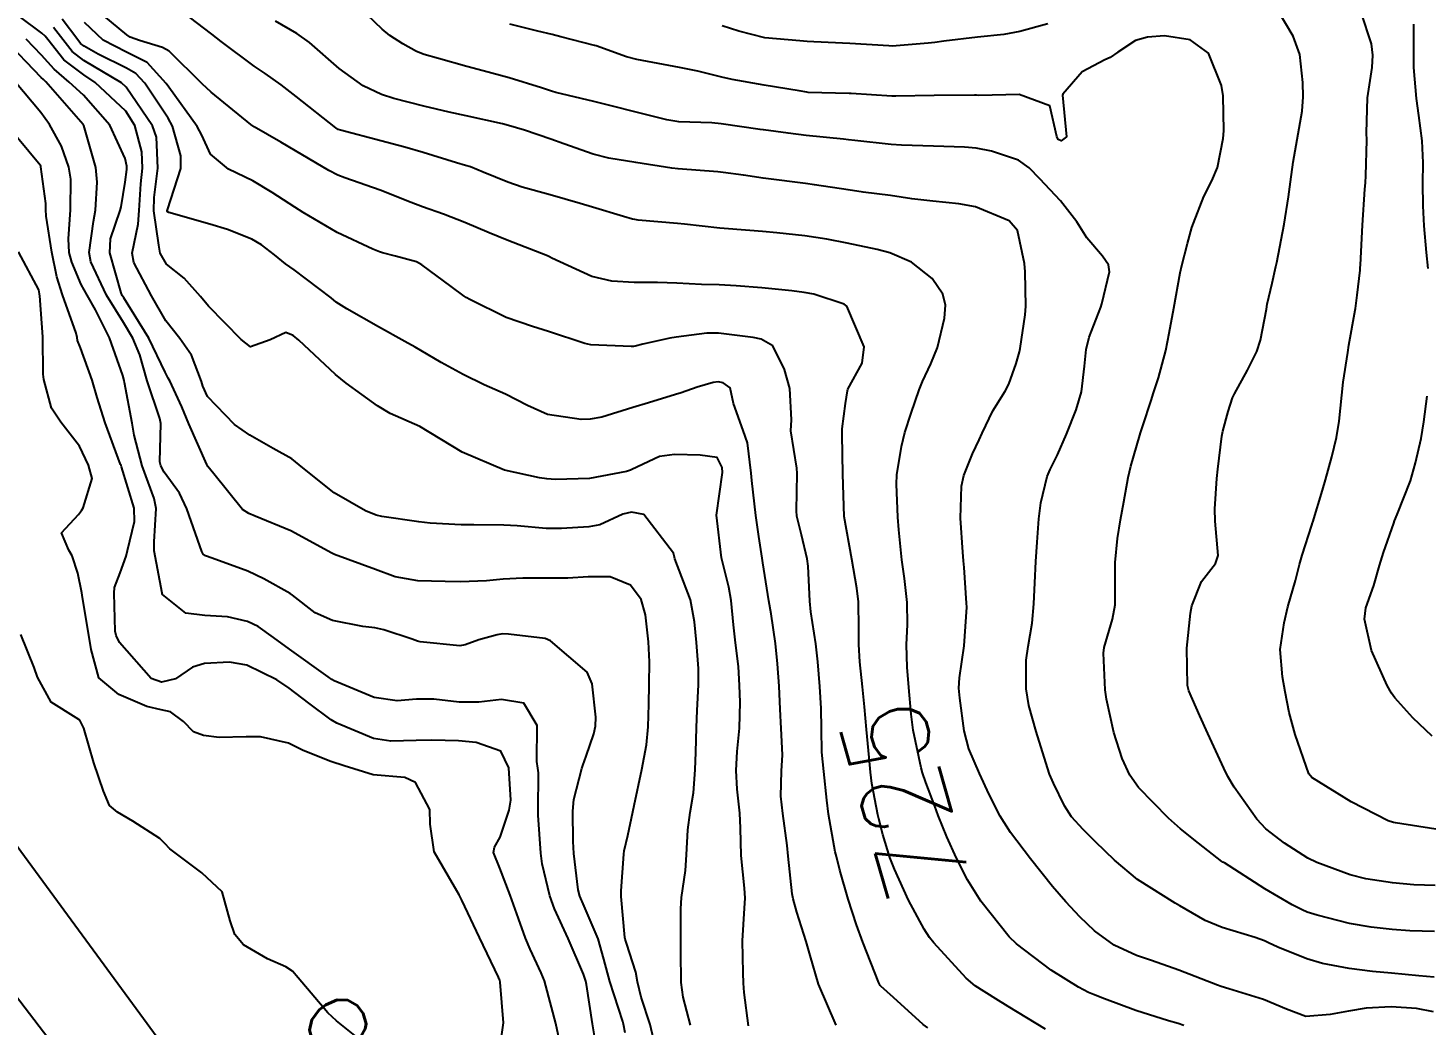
# Model space of a CAD drawing. Header units: metres. Extents: x 298520 to 308411, y 7433745 to 7450750.
# Drawn here: x 300170.5 to 300236.3, y 7449131.2 to 7449178.1 of the extents above; entities that cross this region are included whole.
import ezdxf
from ezdxf.enums import TextEntityAlignment as Align

# ---------------------------------------------------------------- set-up
doc = ezdxf.new("R2010")
doc.units = ezdxf.units.M
doc.header["$LTSCALE"] = 10
for name, color, linetype in [('Cotas', 45, 'Continuous'), ('Curvas de Nivel 1m', 11, 'Continuous'), ('Curvas de Nivel 5m', 15, 'Continuous'), ('Linha Férrea', 251, 'TRACKS')]:
    doc.layers.add(name, color=color, linetype=linetype)
doc.styles.add('Style-STANDARD', font='STANDARD.shx')
doc.linetypes.add('TRACKS', pattern='A,0.15,[130,ltypeshp.shx,S=0.25,R=0,X=0,Y=0],0.15', length=0.3)

msp = doc.modelspace()

# ---------------------------------------------------------------- linework, layer by layer
at = {"layer": 'Curvas de Nivel 1m', "flags": 128}
for points, elevation in [([(300236.663, 7449133.475), (300235.946, 7449133.539), (300234.665, 7449133.668), (300233.764, 7449133.752), (300232.668, 7449133.885), (300231.417, 7449134.128), (300230.675, 7449134.344), (300229.312, 7449134.901), (300228.879, 7449135.101), (300228.686, 7449135.187), (300228.248, 7449135.353), (300226.692, 7449135.824), (300225.902, 7449136.149), (300224.702, 7449136.836), (300224.485, 7449136.962), (300222.719, 7449138.084), (300221.643, 7449138.991), (300220.741, 7449139.851), (300220.16, 7449140.422), (300219.62, 7449141.017), (300219.278, 7449141.543), (300218.769, 7449142.603), (300218.586, 7449143.032), (300218.478, 7449143.332), (300217.959, 7449145.038), (300217.602, 7449146.256), (300217.477, 7449147.043), (300217.49, 7449148.389), (300217.571, 7449149.043), (300217.764, 7449150.137), (300217.84, 7449151.04), (300217.885, 7449152.038), (300217.943, 7449153.039), (300217.995, 7449153.951), (300218.076, 7449155.038), (300218.171, 7449155.797), (300218.467, 7449157.035), (300218.613, 7449157.367), (300218.953, 7449158.048), (300219.373, 7449159.024), (300219.83, 7449160.168), (300220.079, 7449161.014), (300220.222, 7449162.228), (300220.302, 7449163.011), (300220.448, 7449163.583), (300220.998, 7449165.001), (300221.044, 7449165.151), (300221.399, 7449166.657), (300221.361, 7449166.997), (300221.067, 7449167.404), (300220.329, 7449168.265), (300219.858, 7449169.018), (300219.097, 7449169.999), (300218.118, 7449171.04), (300217.629, 7449171.553), (300217.122, 7449171.92), (300215.848, 7449172.34), (300215.127, 7449172.48), (300214.579, 7449172.53), (300213.128, 7449172.575), (300211.623, 7449172.62), (300211.128, 7449172.657), (300209.427, 7449172.84), (300209.13, 7449172.877), (300208.89, 7449172.903), (300207.132, 7449173.076), (300206.293, 7449173.178), (300205.135, 7449173.339), (300204.965, 7449173.363), (300203.139, 7449173.622), (300202.698, 7449173.666), (300201.14, 7449173.723), (300200.58, 7449173.807), (300199.147, 7449174.166), (300197.959, 7449174.47), (300197.154, 7449174.678), (300195.366, 7449175.102), (300195.161, 7449175.158), (300194.692, 7449175.315), (300193.167, 7449175.787), (300191.938, 7449176.116), (300191.173, 7449176.324), (300189.846, 7449176.704), (300189.178, 7449176.883), (300188.815, 7449177.021), (300188.163, 7449177.395), (300187.564, 7449177.782), (300187.19, 7449178.081), (300185.785, 7449179.424)], 728), ([(300201.698, 7449131.229), (300201.344, 7449132.541), (300201.256, 7449133.234), (300201.235, 7449134.674), (300201.24, 7449135.234), (300201.235, 7449136.697), (300201.277, 7449137.234), (300201.454, 7449138.5), (300201.505, 7449139.232), (300201.569, 7449140.408), (300201.68, 7449141.231), (300201.833, 7449142.158), (300201.923, 7449143.229), (300201.951, 7449144.063), (300201.979, 7449145.228), (300202.009, 7449146.03), (300202.07, 7449147.228), (300202.066, 7449147.997), (300201.974, 7449149.229), (300201.889, 7449150.203), (300201.691, 7449151.232), (300200.963, 7449153.168), (300200.943, 7449153.24), (300200.896, 7449153.431), (300199.499, 7449155.254), (300198.924, 7449155.355), (300198.519, 7449155.266), (300197.44, 7449154.758), (300196.913, 7449154.659), (300195.633, 7449154.582), (300194.912, 7449154.584), (300193.538, 7449154.706), (300192.914, 7449154.743), (300191.507, 7449154.761), (300190.914, 7449154.764), (300189.458, 7449154.832), (300188.916, 7449154.894), (300187.178, 7449155.147), (300186.92, 7449155.214), (300186.407, 7449155.415), (300184.931, 7449156.27), (300183.463, 7449157.445), (300182.949, 7449157.86), (300182.063, 7449158.356), (300180.965, 7449158.98), (300180.251, 7449159.487), (300178.986, 7449160.805), (300178.764, 7449161.277), (300178.696, 7449161.504), (300178.229, 7449162.735), (300177.684, 7449163.52), (300177.025, 7449164.362), (300176.343, 7449165.537), (300175.51, 7449167.094), (300175.435, 7449167.546), (300175.725, 7449168.902), (300175.765, 7449169.543), (300175.845, 7449170.804), (300175.923, 7449171.542), (300175.887, 7449172.305), (300175.565, 7449173.544), (300175.143, 7449174.219), (300173.692, 7449175.565), (300173.166, 7449175.923), (300172.229, 7449176.639), (300171.465, 7449177.596), (300171.341, 7449177.754), (300171.186, 7449177.886), (300170.133, 7449178.672)], 721), ([(300224.891, 7449131.212), (300224.636, 7449131.301), (300224.171, 7449131.431), (300222.642, 7449131.916), (300221.173, 7449132.469), (300220.65, 7449132.667), (300220.415, 7449132.768), (300219.946, 7449133.011), (300218.665, 7449133.808), (300217.03, 7449135.047), (300216.686, 7449135.386), (300215.343, 7449137.064), (300214.718, 7449138.056), (300214.199, 7449139.078), (300213.744, 7449140.086), (300213.346, 7449141.091), (300213.186, 7449141.522), (300212.768, 7449142.641), (300212.611, 7449143.102), (300212.552, 7449143.327), (300212.167, 7449145.106), (300212.068, 7449145.85), (300211.96, 7449147.109), (300211.879, 7449148.068), (300211.862, 7449149.11), (300211.898, 7449150.074), (300211.882, 7449151.11), (300211.753, 7449152.242), (300211.638, 7449153.113), (300211.496, 7449154.533), (300211.452, 7449155.115), (300211.38, 7449156.674), (300211.403, 7449157.115), (300211.618, 7449158.452), (300211.779, 7449159.112), (300212.069, 7449160.016), (300212.447, 7449161.105), (300212.604, 7449161.496), (300213.005, 7449162.327), (300213.32, 7449163.095), (300213.647, 7449164.477), (300213.682, 7449165.09), (300213.559, 7449165.604), (300213.055, 7449166.348), (300212.086, 7449167.11), (300211.067, 7449167.557), (300210.475, 7449167.72), (300209.072, 7449168.015), (300208.112, 7449168.193), (300207.075, 7449168.353), (300205.759, 7449168.5), (300205.077, 7449168.565), (300204.49, 7449168.612), (300203.078, 7449168.722), (300201.408, 7449168.909), (300201.08, 7449168.941), (300199.239, 7449169.1), (300199.081, 7449169.118), (300198.961, 7449169.141), (300198.549, 7449169.268), (300197.089, 7449169.707), (300196.504, 7449169.884), (300195.097, 7449170.277), (300193.784, 7449170.642), (300193.106, 7449170.881), (300191.953, 7449171.347), (300191.354, 7449171.595), (300191.116, 7449171.671), (300190.69, 7449171.792), (300189.122, 7449172.27), (300188.259, 7449172.528), (300187.127, 7449172.83), (300185.242, 7449173.319), (300185.132, 7449173.356), (300185.017, 7449173.431), (300183.155, 7449174.914), (300182.448, 7449175.461), (300181.689, 7449175.993), (300181.172, 7449176.343), (300179.628, 7449177.496), (300179.186, 7449177.841), (300177.811, 7449178.9)], 726), ([(300236.748, 7449140.452), (300234.853, 7449140.737), (300234.752, 7449140.756), (300234.503, 7449140.842), (300232.762, 7449141.734), (300230.909, 7449142.879), (300230.775, 7449143.048), (300230.135, 7449144.89), (300229.846, 7449145.927), (300229.663, 7449146.897), (300229.535, 7449147.604), (300229.427, 7449148.901), (300229.617, 7449150.143), (300229.795, 7449150.896), (300230.144, 7449152.149), (300230.344, 7449152.888), (300230.457, 7449153.329), (300230.921, 7449154.752), (300230.952, 7449154.85), (300230.962, 7449154.88), (300231.415, 7449156.398), (300231.562, 7449156.874), (300231.865, 7449157.959), (300232.076, 7449158.869), (300232.207, 7449159.635), (300232.335, 7449160.867), (300232.398, 7449161.467), (300232.602, 7449162.864), (300232.663, 7449163.219), (300232.951, 7449164.861), (300232.965, 7449164.93), (300233.043, 7449165.56), (300233.187, 7449166.733), (300233.194, 7449166.858), (300233.202, 7449166.995), (300233.306, 7449168.857), (300233.416, 7449170.548), (300233.437, 7449170.855), (300233.46, 7449171.198), (300233.505, 7449172.854), (300233.49, 7449173.208), (300233.528, 7449174.854), (300233.752, 7449176.274), (300233.789, 7449176.851), (300233.718, 7449177.382), (300233.241, 7449178.859)], 731), ([(300204.424, 7449131.193), (300204.22, 7449132.768), (300204.187, 7449133.197), (300204.17, 7449133.688), (300204.145, 7449135.198), (300204.232, 7449136.731), (300204.262, 7449137.197), (300204.233, 7449137.674), (300204.072, 7449139.2), (300204.042, 7449140.497), (300204.013, 7449141.201), (300203.888, 7449142.327), (300203.84, 7449143.204), (300203.892, 7449144.097), (300204, 7449145.202), (300204.026, 7449146.413), (300204.008, 7449147.202), (300203.947, 7449148.092), (300203.81, 7449149.206), (300203.712, 7449150.058), (300203.608, 7449151.209), (300203.493, 7449151.824), (300203.161, 7449153.216), (300202.923, 7449155.22), (300203.197, 7449157.216), (300203.184, 7449157.455), (300202.95, 7449157.923), (300202.145, 7449158.035), (300200.951, 7449158.073), (300200.231, 7449157.97), (300198.944, 7449157.356), (300198.879, 7449157.325), (300198.681, 7449157.264), (300196.939, 7449156.936), (300195.349, 7449156.896), (300194.939, 7449156.92), (300194.592, 7449156.968), (300192.943, 7449157.34), (300190.955, 7449158.177), (300188.973, 7449159.38), (300187.57, 7449159.993), (300186.982, 7449160.351), (300185.509, 7449161.425), (300184.997, 7449161.838), (300183.283, 7449163.447), (300183.016, 7449163.671), (300182.667, 7449163.806), (300181.927, 7449163.466), (300181.009, 7449163.129), (300180.56, 7449163.485), (300179.036, 7449165.045), (300178.646, 7449165.506), (300177.892, 7449166.359), (300177.058, 7449167.02), (300176.761, 7449167.533), (300176.691, 7449167.911), (300176.459, 7449169.536), (300176.475, 7449170.161), (300176.651, 7449171.535), (300176.59, 7449172.99), (300176.389, 7449173.531), (300175.16, 7449175.352), (300174.939, 7449175.552), (300173.173, 7449176.602), (300172.622, 7449177.023), (300172.18, 7449177.585), (300171.747, 7449178.15)], 722), ([(300208.554, 7449131.23), (300207.714, 7449133.159), (300207.328, 7449134.508), (300207.139, 7449135.165), (300206.697, 7449136.535), (300206.519, 7449137.172), (300206.48, 7449137.398), (300206.29, 7449139.174), (300206.239, 7449139.674), (300206.04, 7449141.177), (300205.944, 7449141.995), (300205.98, 7449143.178), (300206.023, 7449143.938), (300205.958, 7449145.178), (300205.907, 7449146.084), (300205.874, 7449147.179), (300205.795, 7449148.224), (300205.686, 7449149.182), (300205.484, 7449150.567), (300205.381, 7449151.185), (300205.103, 7449152.975), (300205.074, 7449153.188), (300204.908, 7449154.218), (300204.764, 7449155.192), (300204.583, 7449156.839), (300204.556, 7449157.196), (300204.372, 7449158.614), (300204.181, 7449159.202), (300203.717, 7449160.473), (300203.56, 7449161.211), (300203.226, 7449161.448), (300202.996, 7449161.485), (300202.76, 7449161.457), (300202.003, 7449161.23), (300201.253, 7449160.974), (300200.988, 7449160.885), (300199.729, 7449160.505), (300198.983, 7449160.281), (300197.526, 7449159.83), (300196.977, 7449159.732), (300196.549, 7449159.722), (300194.979, 7449159.946), (300194.027, 7449160.368), (300192.989, 7449160.906), (300191.999, 7449161.35), (300190.998, 7449161.837), (300189.97, 7449162.404), (300189.009, 7449162.967), (300188.746, 7449163.119), (300188.255, 7449163.391), (300187.023, 7449164.079), (300185.539, 7449164.921), (300185.04, 7449165.24), (300184.794, 7449165.432), (300183.056, 7449166.751), (300182.648, 7449167.045), (300182.131, 7449167.464), (300181.529, 7449167.935), (300181.074, 7449168.194), (300179.918, 7449168.654), (300179.084, 7449168.912), (300177.167, 7449169.453), (300177.092, 7449169.498), (300177.082, 7449169.53), (300177.093, 7449169.58), (300177.734, 7449171.521), (300177.724, 7449172.126), (300177.33, 7449173.518), (300177.138, 7449173.888), (300176.038, 7449175.537), (300175.614, 7449175.99), (300175.17, 7449176.238), (300173.833, 7449176.907), (300173.18, 7449177.28), (300173.015, 7449177.406), (300172.883, 7449177.574), (300172.152, 7449178.545)], 723), ([(300212.853, 7449131.098), (300212.635, 7449131.263), (300211.243, 7449132.518), (300210.652, 7449133.055), (300210.619, 7449133.087), (300210.596, 7449133.121), (300210.553, 7449133.223), (300209.799, 7449135.133), (300209.497, 7449135.944), (300209.119, 7449137.144), (300208.723, 7449138.52), (300208.558, 7449139.152), (300208.506, 7449139.381), (300208.184, 7449141.156), (300208.108, 7449141.808), (300207.963, 7449143.158), (300207.872, 7449144.073), (300207.858, 7449145.159), (300207.849, 7449146.123), (300207.782, 7449147.16), (300207.686, 7449148.316), (300207.586, 7449149.163), (300207.36, 7449150.673), (300207.311, 7449151.166), (300207.237, 7449152.819), (300207.186, 7449153.167), (300206.91, 7449154.292), (300206.702, 7449155.172), (300206.675, 7449155.423), (300206.715, 7449157.172), (300206.69, 7449157.428), (300206.419, 7449159.175), (300206.441, 7449159.705), (300206.368, 7449161.176), (300206.117, 7449162.063), (300205.568, 7449163.184), (300205.017, 7449163.495), (300204.637, 7449163.578), (300203.021, 7449163.777), (300202.467, 7449163.779), (300201.018, 7449163.589), (300200.726, 7449163.535), (300199.461, 7449163.256), (300199.099, 7449163.172), (300199.012, 7449163.153), (300198.899, 7449163.148), (300197.012, 7449163.235), (300196.721, 7449163.293), (300195.021, 7449163.85), (300194.259, 7449164.083), (300193.031, 7449164.515), (300191.32, 7449165.356), (300191.142, 7449165.457), (300191.045, 7449165.519), (300190.447, 7449165.968), (300189.059, 7449166.999), (300188.804, 7449167.127), (300187.822, 7449167.399), (300187.208, 7449167.552), (300187.065, 7449167.599), (300186.751, 7449167.728), (300185.074, 7449168.513), (300183.483, 7449169.446), (300183.087, 7449169.698), (300182.023, 7449170.387), (300181.108, 7449170.948), (300179.975, 7449171.491), (300179.12, 7449172.192), (300178.712, 7449173.089), (300178.501, 7449173.506), (300177.16, 7449175.343), (300177.04, 7449175.522), (300176.144, 7449176.507), (300175.177, 7449177.002), (300174.08, 7449177.561), (300173.191, 7449178.393)], 724), ([(300236.643, 7449131.854), (300235.832, 7449132.009), (300234.645, 7449132.079), (300233.478, 7449132.018), (300232.643, 7449131.877), (300231.786, 7449131.724), (300230.64, 7449131.627), (300229.722, 7449131.972), (300228.648, 7449132.435), (300227.016, 7449132.926), (300226.655, 7449133.039), (300226.487, 7449133.101), (300224.666, 7449133.818), (300223.378, 7449134.268), (300222.676, 7449134.506), (300221.614, 7449134.991), (300220.689, 7449135.654), (300220.011, 7449136.325), (300219.347, 7449137.02), (300218.714, 7449137.744), (300217.682, 7449139.041), (300216.745, 7449140.29), (300216.266, 7449141.055), (300215.742, 7449142.081), (300215.284, 7449143.065), (300214.79, 7449144.226), (300214.559, 7449145.074), (300214.356, 7449146.614), (300214.32, 7449147.078), (300214.349, 7449147.559), (300214.571, 7449149.074), (300214.689, 7449150.89), (300214.682, 7449151.073), (300214.566, 7449152.751), (300214.539, 7449153.075), (300214.496, 7449153.479), (300214.397, 7449155.078), (300214.447, 7449156.587), (300214.549, 7449157.076), (300214.953, 7449158.097), (300215.271, 7449158.755), (300215.41, 7449159.066), (300215.912, 7449160.128), (300216.488, 7449161.055), (300216.664, 7449161.385), (300217.006, 7449162.345), (300217.163, 7449162.897), (300217.196, 7449163.048), (300217.437, 7449164.646), (300217.466, 7449165.046), (300217.438, 7449166.668), (300217.409, 7449167.047), (300217.079, 7449168.61), (300216.686, 7449169.054), (300215.093, 7449169.718), (300214.311, 7449169.865), (300213.096, 7449169.985), (300212.105, 7449170.102), (300211.1, 7449170.248), (300209.82, 7449170.415), (300209.104, 7449170.514), (300207.523, 7449170.748), (300207.108, 7449170.81), (300205.242, 7449171.057), (300205.111, 7449171.073), (300204.192, 7449171.204), (300203.237, 7449171.341), (300203.114, 7449171.351), (300202.974, 7449171.361), (300201.116, 7449171.5), (300200.819, 7449171.54), (300199.118, 7449171.798), (300197.85, 7449172.008), (300197.122, 7449172.2), (300195.741, 7449172.689), (300195.129, 7449172.905), (300193.883, 7449173.323), (300193.136, 7449173.548), (300192.849, 7449173.622), (300191.142, 7449173.998), (300190.344, 7449174.169), (300189.149, 7449174.451), (300187.744, 7449174.811), (300187.157, 7449175.003), (300186.298, 7449175.419), (300185.171, 7449176.229), (300183.774, 7449177.444), (300183.187, 7449177.874), (300182.183, 7449178.456)], 727), ([(300236.691, 7449135.624), (300235.52, 7449135.657), (300234.692, 7449135.718), (300233.713, 7449135.83), (300232.694, 7449136.009), (300231.173, 7449136.401), (300230.7, 7449136.541), (300230.459, 7449136.642), (300229.988, 7449136.891), (300228.714, 7449137.64), (300226.806, 7449138.855), (300226.732, 7449138.899), (300226.686, 7449138.931), (300225.583, 7449139.789), (300224.748, 7449140.464), (300224.175, 7449140.966), (300222.767, 7449142.403), (300222.359, 7449142.984), (300222, 7449143.773), (300221.611, 7449144.992), (300221.258, 7449146.557), (300221.199, 7449146.996), (300221.119, 7449148.718), (300221.154, 7449148.997), (300221.539, 7449150.317), (300221.666, 7449150.992), (300221.667, 7449152.21), (300221.668, 7449152.992), (300221.781, 7449154.12), (300221.923, 7449154.99), (300222.078, 7449155.842), (300222.28, 7449156.987), (300222.407, 7449157.526), (300222.829, 7449158.981), (300222.862, 7449159.084), (300222.969, 7449159.418), (300223.353, 7449160.609), (300223.473, 7449160.973), (300223.707, 7449161.677), (300224.05, 7449162.964), (300224.213, 7449163.774), (300224.422, 7449164.959), (300224.727, 7449166.622), (300224.798, 7449166.954), (300225.073, 7449168), (300225.278, 7449168.751), (300225.346, 7449168.947), (300225.845, 7449170.199), (300226.22, 7449170.939), (300226.481, 7449171.575), (300226.739, 7449172.934), (300226.777, 7449173.293), (300226.744, 7449174.934), (300226.664, 7449175.431), (300226.056, 7449176.941), (300225.189, 7449177.578), (300223.98, 7449177.757), (300223.19, 7449177.704), (300222.631, 7449177.543), (300221.788, 7449176.994), (300221.426, 7449176.751), (300221.177, 7449176.638), (300220.115, 7449176.064), (300219.212, 7449175.019), (300219.197, 7449174.975), (300219.382, 7449173.018), (300219.131, 7449172.82), (300218.991, 7449172.882), (300218.927, 7449173.023), (300218.591, 7449174.472), (300217.152, 7449175.007), (300215.263, 7449174.958), (300215.152, 7449174.967), (300215.053, 7449174.972), (300213.161, 7449174.951), (300211.359, 7449174.919), (300211.16, 7449174.92), (300209.257, 7449175.044), (300209.162, 7449175.048), (300207.225, 7449175.106), (300207.162, 7449175.11), (300206.81, 7449175.174), (300205.166, 7449175.451), (300203.663, 7449175.708), (300203.169, 7449175.823), (300202.048, 7449176.107), (300201.173, 7449176.275), (300199.926, 7449176.502), (300199.177, 7449176.649), (300198.686, 7449176.776), (300197.256, 7449177.289), (300197.204, 7449177.311), (300197.183, 7449177.315), (300195.602, 7449177.721), (300195.188, 7449177.829), (300194.515, 7449177.991), (300193.193, 7449178.307)], 729), ([(300236.383, 7449166.817), (300236.317, 7449167.571), (300236.199, 7449168.819), (300236.145, 7449169.771), (300236.134, 7449170.82), (300236.155, 7449171.787), (300236.106, 7449172.82), (300235.951, 7449174.016), (300235.845, 7449174.823), (300235.719, 7449176.28), (300235.708, 7449176.825), (300235.708, 7449178.315)], 732), ([(300198.629, 7449130.859), (300198.549, 7449131.271), (300198.514, 7449131.392), (300197.906, 7449133.278), (300197.623, 7449134.331), (300197.35, 7449135.283), (300196.698, 7449136.824), (300196.49, 7449137.292), (300196.409, 7449137.591), (300196.209, 7449139.295), (300196.175, 7449139.859), (300196.162, 7449141.296), (300196.208, 7449141.846), (300196.586, 7449143.292), (300196.629, 7449143.437), (300196.782, 7449143.885), (300197.152, 7449144.93), (300197.226, 7449145.284), (300197.238, 7449145.715), (300197.072, 7449147.286), (300196.831, 7449147.824), (300195.117, 7449149.307), (300194.854, 7449149.407), (300193.135, 7449149.615), (300192.856, 7449149.627), (300192.605, 7449149.593), (300191.745, 7449149.351), (300191.094, 7449149.112), (300190.848, 7449149.064), (300188.98, 7449149.25), (300188.852, 7449149.288), (300188.603, 7449149.384), (300187.274, 7449149.821), (300186.858, 7449149.909), (300186.292, 7449149.982), (300184.861, 7449150.259), (300184.048, 7449150.625), (300182.982, 7449151.449), (300182.874, 7449151.525), (300181.634, 7449152.222), (300180.884, 7449152.583), (300179.2, 7449153.187), (300178.891, 7449153.306), (300178.773, 7449153.383), (300178.712, 7449153.503), (300178.628, 7449153.773), (300178.005, 7449155.514), (300177.663, 7449156.252), (300176.94, 7449157.233), (300176.786, 7449157.532), (300176.747, 7449157.731), (300176.79, 7449159.532), (300176.746, 7449159.761), (300176.15, 7449161.538), (300175.795, 7449162.752), (300175.474, 7449163.545), (300175.024, 7449164.278), (300174.226, 7449165.558), (300173.494, 7449167.13), (300173.42, 7449167.566), (300173.626, 7449169.023), (300173.715, 7449169.564), (300173.793, 7449170.877), (300173.734, 7449171.564), (300173.16, 7449173.543), (300173.144, 7449173.57), (300173.133, 7449173.588), (300171.373, 7449175.597), (300171.269, 7449175.704), (300171.165, 7449175.808), (300169.422, 7449177.618)], 719), ([(300197.189, 7449130.722), (300197.082, 7449131.286), (300196.812, 7449133.137), (300196.779, 7449133.289), (300196.666, 7449133.625), (300195.941, 7449135.297), (300195.301, 7449136.7), (300195.078, 7449137.306), (300194.726, 7449138.82), (300194.651, 7449139.311), (300194.538, 7449141.101), (300194.538, 7449141.313), (300194.546, 7449143.089), (300194.512, 7449143.314), (300194.468, 7449143.624), (300194.484, 7449145.315), (300193.861, 7449146.372), (300192.815, 7449146.551), (300191.746, 7449146.418), (300190.813, 7449146.416), (300189.628, 7449146.559), (300188.815, 7449146.562), (300187.906, 7449146.486), (300186.815, 7449146.635), (300184.94, 7449147.429), (300184.824, 7449147.491), (300184.653, 7449147.605), (300182.845, 7449148.916), (300182.087, 7449149.468), (300181.366, 7449149.98), (300180.86, 7449150.208), (300179.918, 7449150.434), (300178.863, 7449150.493), (300177.956, 7449150.606), (300176.872, 7449151.481), (300176.853, 7449151.53), (300176.852, 7449151.552), (300176.468, 7449153.534), (300176.471, 7449153.963), (300176.565, 7449155.534), (300176.469, 7449155.993), (300175.908, 7449157.54), (300175.535, 7449158.973), (300175.438, 7449159.545), (300175.082, 7449161.459), (300175.061, 7449161.549), (300174.995, 7449161.784), (300174.373, 7449163.556), (300173.722, 7449164.873), (300173.317, 7449165.567), (300173.048, 7449166.061), (300172.596, 7449167.114), (300172.481, 7449167.579), (300172.44, 7449168.212), (300172.546, 7449169.578), (300172.551, 7449171.022), (300172.46, 7449171.58), (300172.108, 7449172.571), (300171.558, 7449173.594), (300171.141, 7449174.162), (300169.918, 7449175.612)], 718), ([(300195.574, 7449130.35), (300195.37, 7449131.303), (300194.896, 7449133.071), (300194.823, 7449133.308), (300194.667, 7449133.687), (300194.154, 7449134.794), (300193.939, 7449135.321), (300193.6, 7449136.235), (300193.223, 7449137.332), (300192.722, 7449138.616), (300192.439, 7449139.343), (300192.484, 7449139.594), (300192.74, 7449140.062), (300193.172, 7449141.334), (300193.24, 7449141.815), (300193.153, 7449143.334), (300192.784, 7449144.112), (300191.616, 7449144.526), (300190.792, 7449144.599), (300189.532, 7449144.632), (300188.791, 7449144.617), (300187.598, 7449144.59), (300186.792, 7449144.703), (300185.065, 7449145.427), (300184.804, 7449145.587), (300183.741, 7449146.375), (300182.819, 7449147.08), (300182.248, 7449147.466), (300180.833, 7449148.155), (300180.016, 7449148.308), (300178.834, 7449148.243), (300178.271, 7449148.069), (300177.472, 7449147.52), (300176.821, 7449147.361), (300176.337, 7449147.535), (300174.848, 7449149.23), (300174.685, 7449149.552), (300174.647, 7449149.76), (300174.589, 7449151.553), (300174.613, 7449151.816), (300174.882, 7449152.504), (300175.157, 7449153.281), (300175.217, 7449153.547), (300175.542, 7449154.916), (300175.531, 7449155.544), (300174.942, 7449157.483), (300174.914, 7449157.55), (300174.895, 7449157.599), (300174.166, 7449159.558), (300173.797, 7449160.749), (300173.556, 7449161.564), (300173.008, 7449163.087), (300172.873, 7449163.433), (300172.85, 7449163.572), (300172.807, 7449163.782), (300172.16, 7449165.583), (300171.892, 7449166.428), (300171.656, 7449167.591), (300171.402, 7449169.282), (300171.384, 7449169.596), (300171.379, 7449169.879), (300171.15, 7449171.599), (300171.141, 7449171.628), (300171.114, 7449171.674), (300169.51, 7449173.616)], 717), ([(300192.613, 7449129.34), (300192.905, 7449131.336), (300192.748, 7449133.252), (300192.724, 7449133.339), (300192.706, 7449133.382), (300192.664, 7449133.48), (300191.774, 7449135.349), (300190.95, 7449137.108), (300190.824, 7449137.359), (300190.706, 7449137.543), (300189.641, 7449139.371), (300189.447, 7449140.672), (300189.444, 7449141.373), (300188.766, 7449142.646), (300188.259, 7449142.878), (300186.769, 7449142.994), (300185.407, 7449143.424), (300184.776, 7449143.624), (300183.48, 7449144.139), (300182.793, 7449144.495), (300181.481, 7449144.789), (300180.796, 7449144.78), (300179.524, 7449144.764), (300178.796, 7449144.843), (300178.321, 7449145.03), (300177.856, 7449145.514), (300177.246, 7449145.962), (300176.808, 7449146.055), (300176.126, 7449146.221), (300174.815, 7449146.786), (300173.87, 7449147.56), (300173.508, 7449148.899), (300173.395, 7449149.565), (300173.099, 7449151.34), (300173.072, 7449151.568), (300172.882, 7449152.491), (300172.614, 7449153.298), (300172.463, 7449153.576), (300172.109, 7449154.378), (300172.918, 7449155.249), (300173.051, 7449155.438), (300173.127, 7449155.568), (300173.562, 7449156.938), (300173.384, 7449157.566), (300172.956, 7449158.462), (300172.085, 7449159.583), (300171.645, 7449160.255), (300171.277, 7449161.596), (300171.256, 7449161.856), (300171.231, 7449163.597), (300171.1, 7449165.541), (300171.087, 7449165.599), (300171.075, 7449165.632), (300171.045, 7449165.816), (300170.091, 7449167.61)], 716), ([(300236.581, 7449144.813), (300235.659, 7449145.675), (300234.821, 7449146.621), (300234.671, 7449146.842), (300234.463, 7449147.207), (300233.722, 7449148.851), (300233.396, 7449150.324), (300233.463, 7449150.854), (300233.833, 7449151.901), (300234.099, 7449152.848), (300234.282, 7449153.467), (300234.775, 7449154.841), (300234.812, 7449154.953), (300234.927, 7449155.249), (300235.553, 7449156.831), (300235.796, 7449157.672), (300236.054, 7449158.824), (300236.189, 7449159.607), (300236.346, 7449160.82)], 732)]:
    msp.add_lwpolyline(points, dxfattribs=dict(at, elevation=elevation))
at = {"layer": 'Curvas de Nivel 5m', "flags": 128}
for points, elevation in [([(300218.398, 7449131.032), (300216.643, 7449132.108), (300216.048, 7449132.46), (300215.089, 7449133.073), (300214.658, 7449133.437), (300213.135, 7449135.093), (300212.935, 7449135.346), (300212.689, 7449135.737), (300211.942, 7449137.108), (300211.284, 7449138.555), (300211.078, 7449139.117), (300210.744, 7449140.192), (300210.553, 7449140.925), (300210.511, 7449141.124), (300210.232, 7449142.592), (300210.164, 7449143.129), (300210.104, 7449143.809), (300209.971, 7449145.132), (300209.873, 7449146.193), (300209.788, 7449147.136), (300209.664, 7449148.314), (300209.612, 7449149.139), (300209.61, 7449149.888), (300209.6, 7449151.139), (300209.524, 7449151.785), (300209.276, 7449153.144), (300208.923, 7449155.15), (300208.861, 7449157.151), (300208.827, 7449159.008), (300208.823, 7449159.142), (300208.828, 7449159.279), (300208.983, 7449160.47), (300209.073, 7449161.058), (300209.101, 7449161.139), (300209.776, 7449162.362), (300209.856, 7449163.132), (300209.041, 7449165.04), (300208.924, 7449165.142), (300207.491, 7449165.607), (300207.048, 7449165.694), (300206.455, 7449165.77), (300205.05, 7449165.917), (300203.848, 7449166.005), (300203.051, 7449166.044), (300202.206, 7449166.074), (300201.052, 7449166.129), (300200.138, 7449166.163), (300199.052, 7449166.16), (300197.993, 7449166.216), (300197.054, 7449166.448), (300195.182, 7449167.309), (300195.064, 7449167.37), (300194.964, 7449167.411), (300193.071, 7449168.148), (300192.227, 7449168.496), (300191.079, 7449168.984), (300190.076, 7449169.37), (300189.088, 7449169.72), (300188.554, 7449169.925), (300187.099, 7449170.507), (300185.448, 7449171.087), (300185.11, 7449171.215), (300184.69, 7449171.434), (300183.122, 7449172.358), (300182.435, 7449172.769), (300181.184, 7449173.479), (300181.133, 7449173.513), (300181.025, 7449173.591), (300179.157, 7449175.112), (300178.736, 7449175.504), (300177.178, 7449177.044), (300176.87, 7449177.215), (300175.788, 7449177.541), (300175.337, 7449177.7), (300175.186, 7449177.818), (300173.753, 7449179.008)], 725), ([(300236.713, 7449137.797), (300235.721, 7449137.833), (300234.714, 7449137.927), (300233.461, 7449138.113), (300232.725, 7449138.3), (300231.15, 7449138.876), (300230.735, 7449139.085), (300229.627, 7449139.782), (300228.748, 7449140.454), (300228.33, 7449140.914), (300227.268, 7449142.425), (300226.972, 7449142.928), (300226.779, 7449143.311), (300226.021, 7449144.942), (300225.646, 7449145.782), (300225.136, 7449146.955), (300225.075, 7449147.205), (300225.045, 7449148.957), (300225.207, 7449150.608), (300225.271, 7449150.946), (300225.727, 7449152.099), (300226.385, 7449152.935), (300226.518, 7449153.314), (300226.363, 7449154.936), (300226.353, 7449155.511), (300226.456, 7449156.935), (300226.494, 7449157.387), (300226.682, 7449158.933), (300226.729, 7449159.17), (300226.98, 7449160.09), (300227.188, 7449160.73), (300227.281, 7449160.927), (300227.893, 7449162.032), (300228.33, 7449162.917), (300228.496, 7449163.441), (300228.778, 7449164.913), (300228.822, 7449165.136), (300229.055, 7449166.126), (300229.226, 7449166.908), (300229.265, 7449167.107), (300229.619, 7449168.902), (300229.815, 7449170.186), (300229.912, 7449170.898), (300230.044, 7449171.818), (300230.223, 7449172.894), (300230.469, 7449174.213), (300230.515, 7449174.89), (300230.486, 7449175.567), (300230.345, 7449176.893), (300230.045, 7449177.75), (300229.353, 7449178.908)], 730), ([(300218.501, 7449178.336), (300217.192, 7449177.964), (300216.426, 7449177.822), (300215.189, 7449177.696), (300213.61, 7449177.516), (300213.186, 7449177.45), (300212.875, 7449177.414), (300211.185, 7449177.284), (300211.019, 7449177.287), (300209.186, 7449177.4), (300207.504, 7449177.483), (300207.186, 7449177.504), (300206.834, 7449177.526), (300205.188, 7449177.672), (300203.971, 7449177.988), (300203.193, 7449178.231)], 730), ([(300199.96, 7449130.584), (300199.803, 7449131.252), (300199.37, 7449132.542), (300199.207, 7449133.262), (300199.125, 7449133.72), (300198.681, 7449135.079), (300198.626, 7449135.271), (300198.61, 7449135.345), (300198.435, 7449137.273), (300198.431, 7449137.549), (300198.556, 7449139.272), (300198.579, 7449139.427), (300198.742, 7449140.146), (300198.99, 7449141.266), (300199.054, 7449141.563), (300199.403, 7449143.254), (300199.623, 7449144.419), (300199.706, 7449145.251), (300199.742, 7449146.322), (300199.76, 7449147.251), (300199.767, 7449148.323), (300199.726, 7449149.251), (300199.587, 7449150.531), (300199.378, 7449151.255), (300198.88, 7449151.927), (300197.919, 7449152.31), (300196.883, 7449152.315), (300195.927, 7449152.255), (300194.882, 7449152.251), (300193.812, 7449152.256), (300192.881, 7449152.197), (300192.101, 7449152.128), (300190.88, 7449152.083), (300190.158, 7449152.089), (300188.88, 7449152.122), (300187.803, 7449152.317), (300186.885, 7449152.655), (300184.95, 7449153.371), (300184.893, 7449153.394), (300184.835, 7449153.431), (300182.908, 7449154.473), (300181.227, 7449155.167), (300180.92, 7449155.289), (300180.623, 7449155.483), (300179.28, 7449157.157), (300179.002, 7449157.499), (300178.944, 7449157.598), (300178.11, 7449159.513), (300177.776, 7449160.313), (300177.208, 7449161.527), (300177.13, 7449161.663), (300176.997, 7449161.944), (300176.23, 7449163.538), (300175.041, 7449165.443), (300174.976, 7449165.551), (300174.916, 7449165.679), (300174.395, 7449167.557), (300174.422, 7449168.207), (300174.876, 7449169.552), (300174.922, 7449169.724), (300175.106, 7449170.873), (300175.188, 7449171.474), (300175.194, 7449171.549), (300175.191, 7449171.626), (300175.117, 7449171.999), (300174.389, 7449173.557), (300173.154, 7449174.979), (300172.47, 7449175.58), (300171.774, 7449176.196), (300171.175, 7449176.855), (300170.447, 7449177.607)], 720), ([(300186.621, 7449130.169), (300185.041, 7449131.426), (300184.639, 7449131.809), (300183.24, 7449133.451), (300182.973, 7449133.762), (300182.668, 7449133.963), (300181.801, 7449134.34), (300180.678, 7449135.007), (300180.261, 7449135.484), (300180.045, 7449136.131), (300179.679, 7449137.49), (300178.716, 7449138.385), (300177.218, 7449139.523), (300176.98, 7449139.771), (300176.738, 7449140.01), (300175.466, 7449140.823), (300174.75, 7449141.237), (300174.373, 7449141.554), (300174.086, 7449142.234), (300173.634, 7449143.561), (300173.164, 7449145.201), (300172.972, 7449145.568), (300172.804, 7449145.681), (300171.636, 7449146.412), (300170.982, 7449147.598), (300170.83, 7449148.046), (300170.196, 7449149.607)], 715)]:
    msp.add_lwpolyline(points, dxfattribs=dict(at, elevation=elevation))
at = {"layer": 'Linha Férrea', "flags": 128}
for points in [[(298729.261, 7450749.95), (298734.809, 7450730.65), (298742.343, 7450703.451), (298750.119, 7450676.237), (298757.889, 7450649.199), (298765.189, 7450623.712), (298769.985, 7450606.424), (298776.494, 7450583.287), (298783.055, 7450560.248), (298788.164, 7450542.214), (298793.821, 7450521.584), (298798.125, 7450506.606), (298804.386, 7450484.418), (298809.295, 7450466.837), (298814.551, 7450448.858), (298819.559, 7450431.225), (298826.267, 7450408.649), (298831.926, 7450389.314), (298837.135, 7450370.779), (298842.092, 7450352.398), (298847.802, 7450331.823), (298852.149, 7450316.412), (298858.34, 7450294.769), (298862.969, 7450278.965), (298867.952, 7450260.088), (298870.924, 7450249.95), (298873.722, 7450238.982), (298878.355, 7450222.697), (298882.025, 7450210.358), (298885.603, 7450197.651), (298890.189, 7450181.049), (298894.637, 7450166.006), (298898.995, 7450149.812), (298904.361, 7450131.79), (298908.122, 7450117.709), (298911.93, 7450103.946), (298916.104, 7450089.039), (298920.554, 7450073.399), (298923.212, 7450064.319), (298926.468, 7450052.577), (298930.321, 7450038.956), (298934.723, 7450023.223), (298938.252, 7450011.622), (298941.509, 7449999.193), (298944.399, 7449989.651), (298947.701, 7449977.682), (298952.335, 7449961.49), (298956.967, 7449946.581), (298961.92, 7449929.017), (298965.909, 7449915.258), (298970.082, 7449900.905), (298973.936, 7449887.787), (298977.788, 7449874.853), (298981.549, 7449862.469), (298986.366, 7449847.197), (298989.852, 7449836.37), (298994.575, 7449822.337), (298999.437, 7449807.292), (299004.068, 7449794.269), (299008.7, 7449781.657), (299013.057, 7449770.328), (299018.285, 7449757.718), (299022.322, 7449748.037), (299026.817, 7449737.63), (299031.861, 7449726.852), (299036.814, 7449716.896), (299043.096, 7449705.205), (299047.821, 7449696.534), (299054.335, 7449685.572), (299060.664, 7449675.852), (299069.469, 7449663.104), (299077.541, 7449652.872), (299085.429, 7449643.336), (299089.832, 7449637.784), (299098.728, 7449628.561), (299107.993, 7449618.793), (299117.442, 7449610.031), (299127.077, 7449601.223), (299138.453, 7449591.782), (299150.409, 7449582.651), (299162.779, 7449573.982), (299174.004, 7449567.002), (299185.962, 7449560.295), (299199.698, 7449553.222), (299213.253, 7449547.024), (299227.033, 7449541.5), (299241.999, 7449536.525), (299258.424, 7449531.831), (299277.224, 7449527.814), (299295.935, 7449525.032), (299311.589, 7449523.57), (299326.876, 7449522.883), (299340.975, 7449522.747), (299353.572, 7449523.111), (299369.274, 7449524.069), (299382.826, 7449525.211), (299396.609, 7449526.717), (299414.178, 7449529.501), (299430.969, 7449532.603), (299440.142, 7449534.839), (299451.094, 7449537.487), (299469.666, 7449542.917), (299486.963, 7449547.755), (299510.376, 7449554.83), (299531.414, 7449561.037), (299544.903, 7449564.894), (299559.186, 7449569.068), (299590.197, 7449576.665), (299616.417, 7449582.259), (299645.03, 7449585.805), (299675.251, 7449587.635), (299705.522, 7449586.259), (299732.882, 7449582.825), (299762.581, 7449576.088), (299791.888, 7449566.944), (299816.217, 7449556.896), (299840.774, 7449544.781), (299859.676, 7449534.387), (299878.529, 7449521.308), (299897.376, 7449507.135), (299919.538, 7449486.991), (299927.658, 7449478.626), (299947.133, 7449456.962), (299961.499, 7449437.961), (299971.137, 7449424.784), (299981.869, 7449408.322), (299997.595, 7449383.682), (300016.228, 7449354.96), (300035.864, 7449324.687), (300055.136, 7449295.587), (300073.232, 7449268.397), (300085.868, 7449249.95), (300089.501, 7449244.778), (300101.211, 7449227.647), (300111.197, 7449214.14), (300124.752, 7449194.736), (300135.909, 7449179.759), (300148.296, 7449162.129), (300160.805, 7449144.566), (300173.129, 7449128.481), (300185.523, 7449112.088), (300198.402, 7449095.758), (300207.462, 7449083.98), (300220.094, 7449068.515), (300233.468, 7449051.744), (300246.778, 7449035.349), (300263.478, 7449015.076), (300277.526, 7448998.444), (300292.814, 7448981.501), (300306.688, 7448964.856), (300324.623, 7448944.393), (300340.398, 7448926.517), (300357.9, 7448907.843), (300372.755, 7448891.817), (300392.041, 7448871.054), (300410.717, 7448852.066), (300427.475, 7448834.137), (300439.245, 7448822.858), (300454.898, 7448806.525), (300473.448, 7448788.164), (300493.111, 7448768.808), (300511.705, 7448749.95), (300518.198, 7448743.612), (300525.672, 7448735.984), (300530.889, 7448730.361), (300538.141, 7448723.284), (300543.771, 7448717.624), (300548.924, 7448711.903), (300554.778, 7448706.093), (300562.444, 7448698.573), (300570.483, 7448690.198), (300580.06, 7448680.508), (300590.013, 7448670.628), (300599.102, 7448661.391), (300608.565, 7448651.702), (300616.68, 7448643.32), (300625.581, 7448633.859), (300633.62, 7448625.859), (300641.21, 7448617.858), (300649.582, 7448609.897), (300659.386, 7448599.72), (300667.387, 7448591.231), (300676.098, 7448582.784), (300683.871, 7448574.669), (300691.725, 7448567.153), (300703.33, 7448554.876), (300711.744, 7448546.351), (300718.093, 7448539.767), (300726.506, 7448530.983), (300733.153, 7448523.695), (300741.152, 7448514.418), (300747.426, 7448507.242), (300750.054, 7448504.018), (300758.169, 7448493.99), (300764.854, 7448485.238), (300772.251, 7448475.55), (300781.114, 7448462.855), (300788.178, 7448452.147), (300795.99, 7448439.115), (300802.712, 7448427.661), (300809.137, 7448414.665), (300814.959, 7448402.42), (300819.763, 7448391.601), (300824.722, 7448378.533), (300829.079, 7448366.59), (300833.249, 7448353.858), (300836.592, 7448342.438), (300839.822, 7448330.572), (300842.678, 7448317.912), (300845.758, 7448304.202), (300848.387, 7448291.169), (300849.927, 7448279.903), (300851.843, 7448266.756), (300852.632, 7448254.174), (300852.974, 7448249.95), (300853.718, 7448237.64), (300853.896, 7448226.066), (300854.164, 7448215.145), (300853.836, 7448203.832), (300853.598, 7448192.905), (300852.795, 7448182.25), (300851.991, 7448170.79), (300850.801, 7448159.302), (300849.223, 7448146.768), (300848.151, 7448135.486), (300846.96, 7448124.114), (300845.442, 7448113.546), (300844.222, 7448102.204), (300842.288, 7448090.385), (300840.978, 7448078.33), (300839.608, 7448068.386), (300838.209, 7448056.39), (300836.541, 7448045.166), (300835.023, 7448032.665), (300833.535, 7448020.341), (300832.284, 7448009.205), (300831.094, 7447998.637), (300829.874, 7447985.926), (300828.432, 7447973.713), (300826.546, 7447955.639), (300825.162, 7447943.391), (300824.986, 7447942.247), (300823.836, 7447930.96), (300822.657, 7447919.829), (300821.593, 7447909.075), (300820.243, 7447895.408), (300819.533, 7447885.934), (300818.679, 7447872.07), (300818.298, 7447858.799), (300817.927, 7447851.916), (300817.786, 7447841.862), (300817.933, 7447833.489), (300818.516, 7447815.843), (300820.361, 7447795.876), (300822.449, 7447776.733), (300825.922, 7447758.996), (300827.722, 7447750.217), (300828.687, 7447743.229), (300830.467, 7447731.539), (300833.751, 7447711.152), (300838.977, 7447681.969), (300842.161, 7447664.851), (300846.249, 7447643.566), (300856.898, 7447587.933), (300861.3, 7447564.706), (300863.731, 7447552.015), (300867.081, 7447534.8), (300870.251, 7447518.153), (300879.139, 7447471.406), (300882.717, 7447452.426), (300886.196, 7447433.436), (300890.621, 7447408.952), (300893.065, 7447393.996), (300894.895, 7447382.534), (300896.018, 7447374.923), (300897.056, 7447367.88), (300898.671, 7447355.202), (300899.884, 7447344.173), (300901.155, 7447328.57), (300902.425, 7447306.17), (300902.632, 7447290.927), (300902.643, 7447274.906), (300901.209, 7447249.806), (300899.894, 7447235.454), (300897.424, 7447214.973), (300896.24, 7447207.108, -0.017609), (300893.245, 7447191.067), (300890.79, 7447180.008), (300886.347, 7447162.337), (300883.122, 7447151.267), (300877.521, 7447133.871), (300873.858, 7447123.752), (300865.532, 7447103.056), (300859.822, 7447090.388), (300850.503, 7447071.406), (300846.315, 7447063.106), (300836.805, 7447045.834), (300827.664, 7447031.197), (300815.395, 7447013.014), (300803.069, 7446996.228), (300792.968, 7446983.245), (300781.446, 7446969.292), (300759.63, 7446945.435), (300748.36, 7446933.669), (300737.301, 7446922.447), (300720.178, 7446905.644), (300707.821, 7446893.561), (300697.057, 7446883.028), (300686.376, 7446872.224), (300676.506, 7446862.329), (300660.145, 7446845.845), (300651.989, 7446837.638), (300637.917, 7446823.835), (300624.102, 7446810.419), (300614.955, 7446801.573), (300610.107, 7446796.538), (300599.124, 7446785.64, 0.017844), (300588.776, 7446774.611), (300582.973, 7446768.596), (300572.807, 7446757.15), (300570.635, 7446754.423, -0.018804), (300566.868, 7446749.902, -0.021463), (300565.197, 7446747.771, 0.014089), (300560.744, 7446742.236), (300556.818, 7446737.065), (300549.018, 7446726.402), (300544.903, 7446720.152), (300542.989, 7446717.435), (300540.702, 7446714.014), (300534.516, 7446704.131), (300528.813, 7446694.775), (300525.37, 7446688.688), (300519.775, 7446678.443, 0.017217), (300513.559, 7446666.068), (300510.115, 7446659.471), (300505.35, 7446648.44), (300501.39, 7446638.953, 0.017957), (300498.447, 7446631.125), (300492.383, 7446614.647), (300488.086, 7446600.958), (300484.889, 7446590.082), (300482.448, 7446580.533), (300479.028, 7446566.174), (300474.999, 7446546.195), (300472.245, 7446530.076), (300469.723, 7446510.133), (300467.649, 7446494.09), (300465.343, 7446472.628), (300462.509, 7446448.283), (300460.589, 7446427.75), (300458.173, 7446403.459), (300455.716, 7446377.743), (300453.679, 7446357.578), (300451.179, 7446331.957), (300448.408, 7446302.907), (300446.096, 7446278.461), (300443.948, 7446255.986), (300443.327, 7446249.95), (300441.921, 7446236.026), (300439.714, 7446214.959), (300437.145, 7446189.663), (300434.772, 7446164.489), (300432.986, 7446145.942), (300427.675, 7446092.019), (300425.457, 7446069.071), (300422.052, 7446034.05), (300420.454, 7446017.74), (300416.946, 7445981.751), (300414.159, 7445952.95), (300410.686, 7445916.311), (300408.437, 7445891.812), (300405.718, 7445868.171), (300403.766, 7445842.739), (300401.654, 7445818.651), (300400.337, 7445806.143), (300399.876, 7445801.282), (300399.266, 7445794.558)], [(298905.363, 7450145.031), (298910.207, 7450124.873), (298915.002, 7450108.012), (298921.739, 7450085.266), (298926.98, 7450064.83), (298931.003, 7450051.742), (298934.224, 7450039.953), (298937.65, 7450027.983), (298940.458, 7450017.786), (298943.206, 7450008.624), (298945.866, 7449998.811), (298948.85, 7449988.084), (298952.218, 7449977.183), (298954.849, 7449967.637), (298957.892, 7449956.733), (298961.763, 7449943.848), (298964.896, 7449932.558), (298968.973, 7449920.293), (298972.372, 7449908.382), (298975.8, 7449896.208), (298979.287, 7449884.682), (298982.035, 7449875.079), (298985.463, 7449863.464), (298988.891, 7449853.475), (298994.252, 7449836.792), (298999.642, 7449820.007), (299004.122, 7449806.223), (299009.577, 7449791.55), (299017.072, 7449771.922), (299023.852, 7449755.78), (299031.351, 7449735.099), (299042.615, 7449714.768), (299049.157, 7449702.257), (299057.947, 7449687.795), (299067.128, 7449674.025), (299074.388, 7449663.764), (299083.266, 7449652.271), (299093.226, 7449640.21), (299104.865, 7449628.3), (299116.059, 7449616.929), (299127.188, 7449606.965), (299134.846, 7449600.398), (299146.061, 7449590.999), (299159.8, 7449581.134), (299172.881, 7449572.672), (299188.754, 7449563.553), (299203.487, 7449555.781), (299219.692, 7449548.782), (299229.285, 7449544.979), (299249.695, 7449538.196), (299264.418, 7449534.22), (299286.841, 7449530.183), (299305.276, 7449527.832), (299319.472, 7449527.113), (299340.209, 7449526.73), (299362.575, 7449527.496), (299380.335, 7449528.889), (299402.027, 7449531.43), (299418.393, 7449534.55), (299439.271, 7449538.773), (299455.546, 7449542.61), (299468.219, 7449546.447), (299486.071, 7449551.679), (299502.678, 7449556.429), (299521.873, 7449562.476), (299544.903, 7449569.511), (299558.765, 7449572.874), (299572.65, 7449576.475), (299589.389, 7449580.647), (299603.615, 7449583.903), (299623.713, 7449587.445), (299640.449, 7449589.67), (299657.813, 7449590.983), (299675.925, 7449591.554), (299694.255, 7449591.042), (299708.541, 7449590.126), (299722.182, 7449588.244), (299738.919, 7449585.56), (299759.653, 7449580.821), (299775.25, 7449576.474), (299786.436, 7449572.94), (299797.015, 7449569.282), (299807.003, 7449565.52), (299816.424, 7449561.561), (299823.596, 7449557.979), (299834.148, 7449553.022), (299842.943, 7449548.641), (299850.946, 7449544.045), (299857.58, 7449540.07), (299867.592, 7449534.039), (299879.685, 7449526.144), (299888.765, 7449519.647), (299901.686, 7449509.708), (299911.305, 7449500.703), (299920.635, 7449492.515), (299928.708, 7449484.626), (299935.814, 7449476.733), (299943.925, 7449467.258), (299951.104, 7449459.003), (299957.671, 7449450.784), (299963.484, 7449442.67), (299970.77, 7449432.303), (299976.475, 7449423.904), (299982.432, 7449414.862), (299988.891, 7449404.85), (299995.852, 7449394.443), (300002.312, 7449383.928), (300010.887, 7449370.223), (300018.781, 7449358.239), (300026.569, 7449345.892), (300033.388, 7449335.88), (300041.176, 7449324.037), (300049.358, 7449311.838), (300057.288, 7449299.745), (300065.47, 7449287.364), (300073.508, 7449275.701), (300081.011, 7449264.541), (300090.196, 7449251.298), (300091.164, 7449249.95), (300100.525, 7449236.167), (300109.403, 7449223.951), (300117.162, 7449213.187), (300127.336, 7449198.457), (300139.6, 7449181.446), (300149.952, 7449166.72), (300159.813, 7449153.466), (300168.75, 7449141.382), (300179.779, 7449126.346), (300190.932, 7449112.414), (300203.876, 7449095.222), (300217.308, 7449078.587), (300230.374, 7449062.005), (300242.887, 7449046.162), (300256.877, 7449029.774), (300272.777, 7449010.921), (300288.309, 7448992.868), (300306.303, 7448971.97), (300322.512, 7448953.54), (300337.055, 7448937.024), (300349.196, 7448923.521), (300363.433, 7448907.803), (300372.178, 7448898.27), (300387.649, 7448881.624), (300402.322, 7448866.086), (300417.298, 7448851.105), (300428.763, 7448838.962), (300440.716, 7448827.379), (300454.398, 7448813.148), (300467.461, 7448800.639), (300481.638, 7448785.533), (300502.227, 7448765.254), (300514.06, 7448753.852), (300517.826, 7448749.95), (300528.275, 7448738.976), (300540.783, 7448726.333), (300551.364, 7448715.261), (300568.358, 7448698.083), (300580.431, 7448686.447), (300591.073, 7448675.242), (300605.822, 7448659.996), (300619.827, 7448645.871), (300631.531, 7448633.85), (300641.93, 7448623.388), (300651.196, 7448614.132), (300663.21, 7448601.736), (300675.654, 7448588.967), (300686.366, 7448579.136), (300697.132, 7448567.001), (300714.307, 7448549.82), (300728.065, 7448535.254), (300742.189, 7448519.954), (300754.02, 7448506), (300763.608, 7448493.67), (300772.134, 7448482.969), (300781.594, 7448469.905), (300789.873, 7448457.453), (300798.087, 7448444.138), (300806.367, 7448430.378), (300809.353, 7448423.731), (300815.826, 7448410.715), (300822.176, 7448396.83), (300827.777, 7448382.459), (300832.26, 7448369.325), (300838.297, 7448352.647), (300842.655, 7448335.903), (300846.951, 7448318.72), (300850.061, 7448305.153), (300853.485, 7448286.05), (300855.912, 7448269.922), (300857.341, 7448249.95), (300858.33, 7448231.606), (300857.942, 7448206.205), (300856.925, 7448178.368), (300854.333, 7448156.855), (300851.333, 7448129.708), (300849.095, 7448108.502), (300845.739, 7448085.317), (300843.044, 7448064.17), (300840.396, 7448043.097), (300838.567, 7448030.951), (300837.041, 7448016.016), (300835.11, 7447994.958), (300832.975, 7447975.28), (300830.738, 7447953.623), (300829.108, 7447937.188), (300828.366, 7447933.435), (300827.045, 7447924.743), (300825.629, 7447910.191), (300824.268, 7447895.589), (300822.966, 7447881.617), (300821.953, 7447863.074), (300821.73, 7447846.352), (300821.738, 7447838.346), (300822.298, 7447822.796), (300823.264, 7447806.625), (300824.128, 7447792.391), (300826.211, 7447777.691), (300829.715, 7447760.435), (300831.501, 7447751.07), (300833.495, 7447738.255), (300836.415, 7447720.056), (300862.711, 7447579.549), (300879.787, 7447489.912), (300882.904, 7447473.371), (300886.736, 7447453.399), (300891.84, 7447425.61), (300894.824, 7447408.419), (300897.501, 7447392.308), (300900.259, 7447374.699), (300902.627, 7447356.768), (300903.989, 7447344.999), (300904.86, 7447335.88), (300905.847, 7447322.28), (300906.291, 7447313.022), (300906.573, 7447308.418), (300906.759, 7447298.893), (300906.88, 7447292.725, -0.006984), (300906.844, 7447284.829), (300906.695, 7447276.838), (300906.36, 7447267.883), (300905.744, 7447256.667), (300905.23, 7447249.95), (300904.292, 7447239.525), (300903.012, 7447227.25), (300901.034, 7447212.309), (300899.543, 7447202.921, -0.011988), (300897.909, 7447194.02), (300894.997, 7447180.769), (300891.356, 7447165.387), (300887.457, 7447151.115), (300883.301, 7447137.652), (300876.75, 7447119.219), (300874.099, 7447111.988), (300871.749, 7447106.138, -0.018309), (300868.914, 7447099.764, 0.011681), (300865.826, 7447093.061), (300860.469, 7447081.825), (300851.72, 7447064.422), (300846.208, 7447053.937), (300843.033, 7447048.479), (300836.89, 7447038.137), (300827.206, 7447022.921), (300821.11, 7447014.014), (300814.857, 7447005.089), (300809.628, 7446998.099), (300801.236, 7446986.884), (300791.122, 7446974.407), (300781.425, 7446962.969), (300774.943, 7446955.767), (300762.88, 7446942.762), (300751.299, 7446930.933), (300734.873, 7446914.565), (300727.949, 7446907.628), (300717.868, 7446897.443), (300705.6, 7446885.783), (300698.716, 7446879.048), (300668.127, 7446848.06), (300640.994, 7446821.407), (300627.442, 7446808.23), (300610.345, 7446790.697), (300597.443, 7446778.155), (300592.334, 7446772.486), (300571.229, 7446748.595), (300567.705, 7446744.65), (300564.743, 7446740.8), (300562.62, 7446737.769), (300551.356, 7446722.391), (300544.903, 7446712.981), (300541.869, 7446707.917), (300539.497, 7446704.103, 0.003437), (300530.37, 7446689.205, 0.010632), (300522.744, 7446675.931, 0.016565), (300518.05, 7446666.625, -0.011698), (300511.771, 7446653.868, 0.029635), (300510.132, 7446650.211), (300505.481, 7446638.898), (300500.314, 7446625.471), (300492.316, 7446601.197), (300488.229, 7446587.047), (300485.297, 7446575.185), (300482.347, 7446562.473), (300481.087, 7446556.089, 0.004599), (300479.148, 7446545.763), (300476.443, 7446530.265), (300474.645, 7446518.085), (300472.755, 7446502.987), (300471.297, 7446490.618), (300469.17, 7446472.092), (300467.901, 7446459.793), (300466.767, 7446449.806), (300465.445, 7446435.701), (300463.191, 7446412.592), (300462.659, 7446405.266), (300461.606, 7446397.228), (300459.608, 7446375.419), (300458.167, 7446361.3), (300456.938, 7446349.283), (300454.601, 7446324.341), (300452.383, 7446301.27), (300450.408, 7446280.731), (300448.612, 7446261.944), (300447.444, 7446249.79), (300445.943, 7446235.321), (300443.682, 7446213.965), (300443.009, 7446207.561), (300441.275, 7446189.511), (300439.198, 7446168.049), (300436.473, 7446140.607), (300434.029, 7446115.856), (300431.015, 7446085.098), (300427.797, 7446052.837), (300425.199, 7446025.415), (300423.636, 7446009.727), (300422.457, 7445994.573), (300421.615, 7445989.53), (300419.286, 7445963.664), (300415.807, 7445928.192), (300414.69, 7445917.527), (300413.782, 7445904.921), (300412.247, 7445888.391), (300411.949, 7445886.157), (300411.266, 7445881.618), (300410.692, 7445876.189), (300409.038, 7445857.286), (300407.606, 7445838.578), (300405.212, 7445812.517), (300404.532, 7445804.524), (300403.437, 7445794.141)]]:
    msp.add_lwpolyline(points, format="xyb", dxfattribs=at)

# ---------------------------------------------------------------- texts
at = {"layer": 'Cotas', "style": 'Style-STANDARD'}
for s, rotation, p in [('725', 105.88615, (300211.754, 7449141.794, 725)), ('715', 128.08053, (300186.467, 7449128.332, 715))]:
    msp.add_text(s, height=4, rotation=rotation, dxfattribs=at).set_placement(p, align=Align.MIDDLE_CENTER)

doc.saveas('drawing.dxf')
